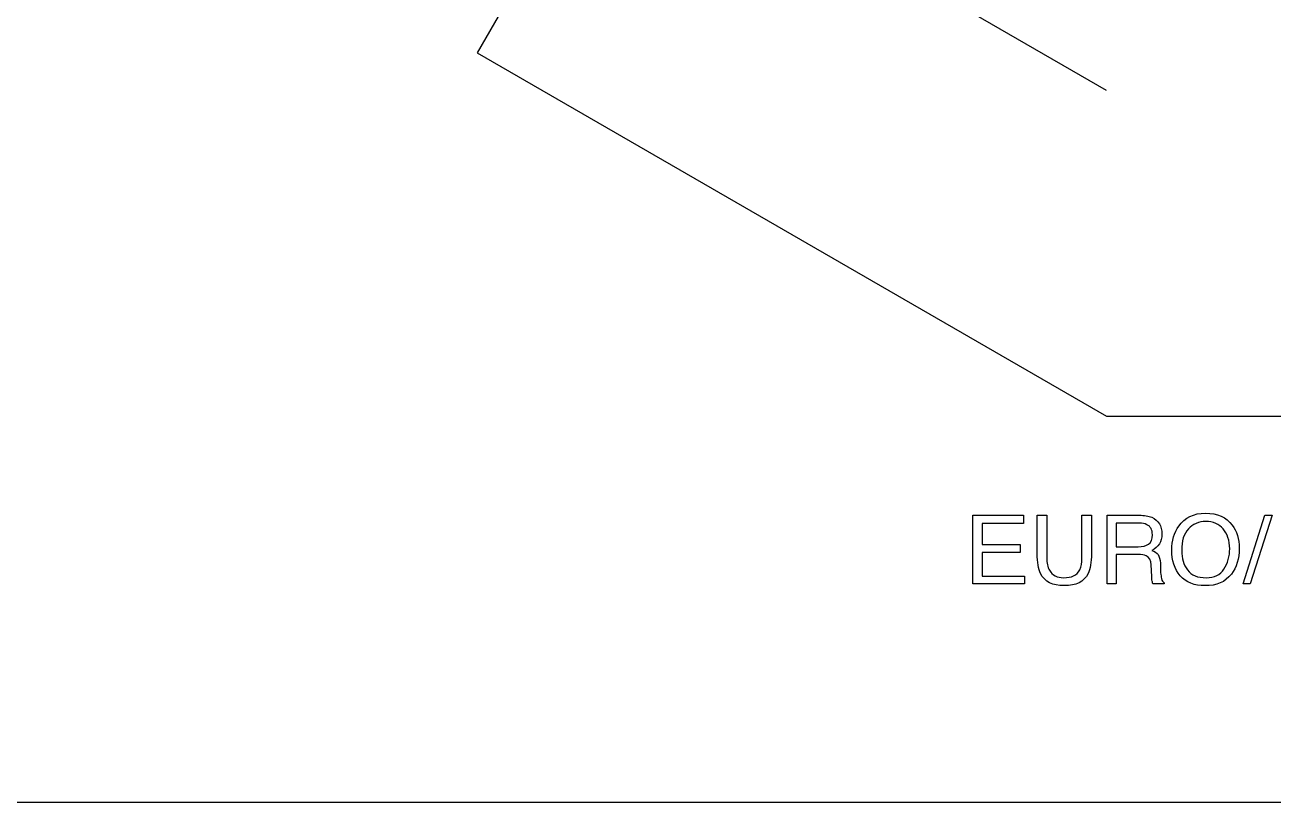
# Model space of a CAD drawing. Header units: millimetres. Extents: x 0 to 183, y -1 to 139.
# Drawn here: x 22.59 to 33.66, y 92.85 to 99.74 of the extents above; entities that cross this region are included whole.
import ezdxf

# ---------------------------------------------------------------- set-up
doc = ezdxf.new("R2010")
doc.units = ezdxf.units.MM
for name, color, linetype, true_color in [('AG-DIAGRAM', 7, 'Continuous', 0xfecc66), ('AG-LAYOUT', 7, 'Continuous', 0x66ccff), ('N-TEXT', 7, 'Continuous', 0xcccccc), ('X-VPRT', 6, 'Continuous', 0xff00ff)]:
    doc.layers.add(name, color=color, linetype=linetype, true_color=true_color)

msp = doc.modelspace()

# ---------------------------------------------------------------- linework, layer by layer
at = {"layer": 'AG-DIAGRAM'}
msp.add_lwpolyline([(32.183, 96.268), (36.583, 96.268)], dxfattribs=at)
at = {"layer": 'AG-LAYOUT'}
msp.add_lwpolyline([(32.183, 99.155), (27.853, 101.655), (26.603, 99.49), (32.183, 96.268)], dxfattribs=at)
at = {"layer": 'N-TEXT'}
for points in [[(30.999, 95.388), (31.447, 95.388), (31.447, 95.315), (31.08, 95.315), (31.08, 95.128), (31.418, 95.128), (31.418, 95.058), (31.08, 95.058), (31.08, 94.849), (31.455, 94.849), (31.455, 94.779), (30.999, 94.779)], [(33.588, 95.388), (33.651, 95.388), (33.456, 94.779), (33.394, 94.779)]]:
    msp.add_lwpolyline(points, close=True, dxfattribs=at)
for points in [[(31.569, 95.047), (31.569, 95.388), (31.653, 95.388)], [(31.653, 95.388), (31.653, 95.01)], [(31.965, 95.01), (31.965, 95.388), (32.05, 95.388), (32.05, 95.047)], [(32.189, 95.388), (32.472, 95.388)], [(32.461, 95.04), (32.27, 95.04), (32.27, 94.779), (32.189, 94.779), (32.189, 95.388)], [(32.472, 95.319), (32.27, 95.319), (32.27, 95.109), (32.465, 95.109)], [(32.586, 94.845), (32.579, 94.948)], [(32.663, 94.962), (32.663, 94.882)], [(32.696, 94.79), (32.696, 94.779), (32.597, 94.779)]]:
    msp.add_lwpolyline(points, dxfattribs=at)
for points in [[(32.825, 95.293), (32.876, 95.366), (32.957, 95.407), (33.06, 95.407)], [(33.06, 95.407), (33.166, 95.407), (33.247, 95.37), (33.298, 95.3)], [(32.472, 95.388), (32.52, 95.388), (32.556, 95.381), (32.586, 95.37)], [(32.542, 95.304), (32.523, 95.315), (32.501, 95.319), (32.472, 95.319)], [(32.59, 95.216), (32.59, 95.26), (32.575, 95.289), (32.542, 95.304)], [(32.586, 95.37), (32.645, 95.344), (32.674, 95.293), (32.674, 95.223)], [(33.063, 95.333), (33.001, 95.333), (32.949, 95.311), (32.909, 95.267)], [(33.218, 95.267), (33.181, 95.311), (33.129, 95.333), (33.063, 95.333)], [(33.298, 95.3), (33.339, 95.249), (33.361, 95.179), (33.361, 95.095)], [(32.556, 95.131), (32.579, 95.146), (32.59, 95.175), (32.59, 95.216)], [(32.674, 95.223), (32.674, 95.186), (32.667, 95.157), (32.652, 95.135)], [(32.762, 95.08), (32.762, 95.164), (32.784, 95.234), (32.825, 95.293)], [(32.909, 95.267), (32.869, 95.223), (32.85, 95.161), (32.85, 95.076)], [(33.276, 95.091), (33.276, 95.164), (33.254, 95.223), (33.218, 95.267)], [(32.465, 95.109), (32.501, 95.109), (32.534, 95.117), (32.556, 95.131)], [(32.652, 95.135), (32.637, 95.109), (32.615, 95.091), (32.586, 95.076)], [(32.586, 95.076), (32.612, 95.069), (32.63, 95.054), (32.641, 95.04)], [(32.836, 94.852), (32.788, 94.911), (32.762, 94.988), (32.762, 95.08)], [(32.85, 95.076), (32.85, 95.007), (32.865, 94.948), (32.902, 94.904)], [(33.225, 94.911), (33.258, 94.962), (33.276, 95.025), (33.276, 95.091)], [(33.361, 95.095), (33.361, 95.003), (33.335, 94.926), (33.291, 94.867)], [(31.598, 94.871), (31.58, 94.911), (31.569, 94.97), (31.569, 95.047)], [(31.653, 95.01), (31.653, 94.966), (31.66, 94.929), (31.679, 94.9)], [(31.947, 94.904), (31.958, 94.933), (31.965, 94.966), (31.965, 95.01)], [(32.05, 95.047), (32.05, 94.97), (32.039, 94.911), (32.02, 94.871)], [(32.534, 95.029), (32.52, 95.036), (32.494, 95.04), (32.461, 95.04)], [(32.579, 94.948), (32.579, 94.988), (32.564, 95.014), (32.534, 95.029)], [(32.641, 95.04), (32.652, 95.025), (32.659, 94.999), (32.663, 94.962)], [(31.807, 94.764), (31.705, 94.764), (31.635, 94.797), (31.598, 94.871)], [(31.679, 94.9), (31.701, 94.856), (31.745, 94.834), (31.804, 94.834)], [(31.804, 94.834), (31.873, 94.834), (31.921, 94.856), (31.947, 94.904)], [(32.02, 94.871), (31.984, 94.797), (31.914, 94.764), (31.807, 94.764)], [(32.663, 94.882), (32.667, 94.856), (32.667, 94.841), (32.67, 94.827)], [(33.056, 94.764), (32.964, 94.764), (32.891, 94.79), (32.836, 94.852)], [(32.902, 94.904), (32.935, 94.856), (32.99, 94.834), (33.067, 94.834)], [(33.291, 94.867), (33.236, 94.794), (33.159, 94.764), (33.056, 94.764)], [(33.067, 94.834), (33.14, 94.834), (33.192, 94.86), (33.225, 94.911)], [(32.59, 94.797), (32.586, 94.805), (32.586, 94.823), (32.586, 94.845)], [(32.597, 94.779), (32.593, 94.782), (32.59, 94.79), (32.59, 94.797)], [(32.67, 94.827), (32.674, 94.808), (32.685, 94.797), (32.696, 94.79)]]:
    msp.add_open_spline(points, degree=3, dxfattribs=at)
at = {"layer": 'X-VPRT'}
msp.add_lwpolyline([(0.184, 115.705), (0.184, 92.845), (45.904, 92.845), (45.904, 115.705)], close=True, dxfattribs=at)

doc.saveas('drawing.dxf')
